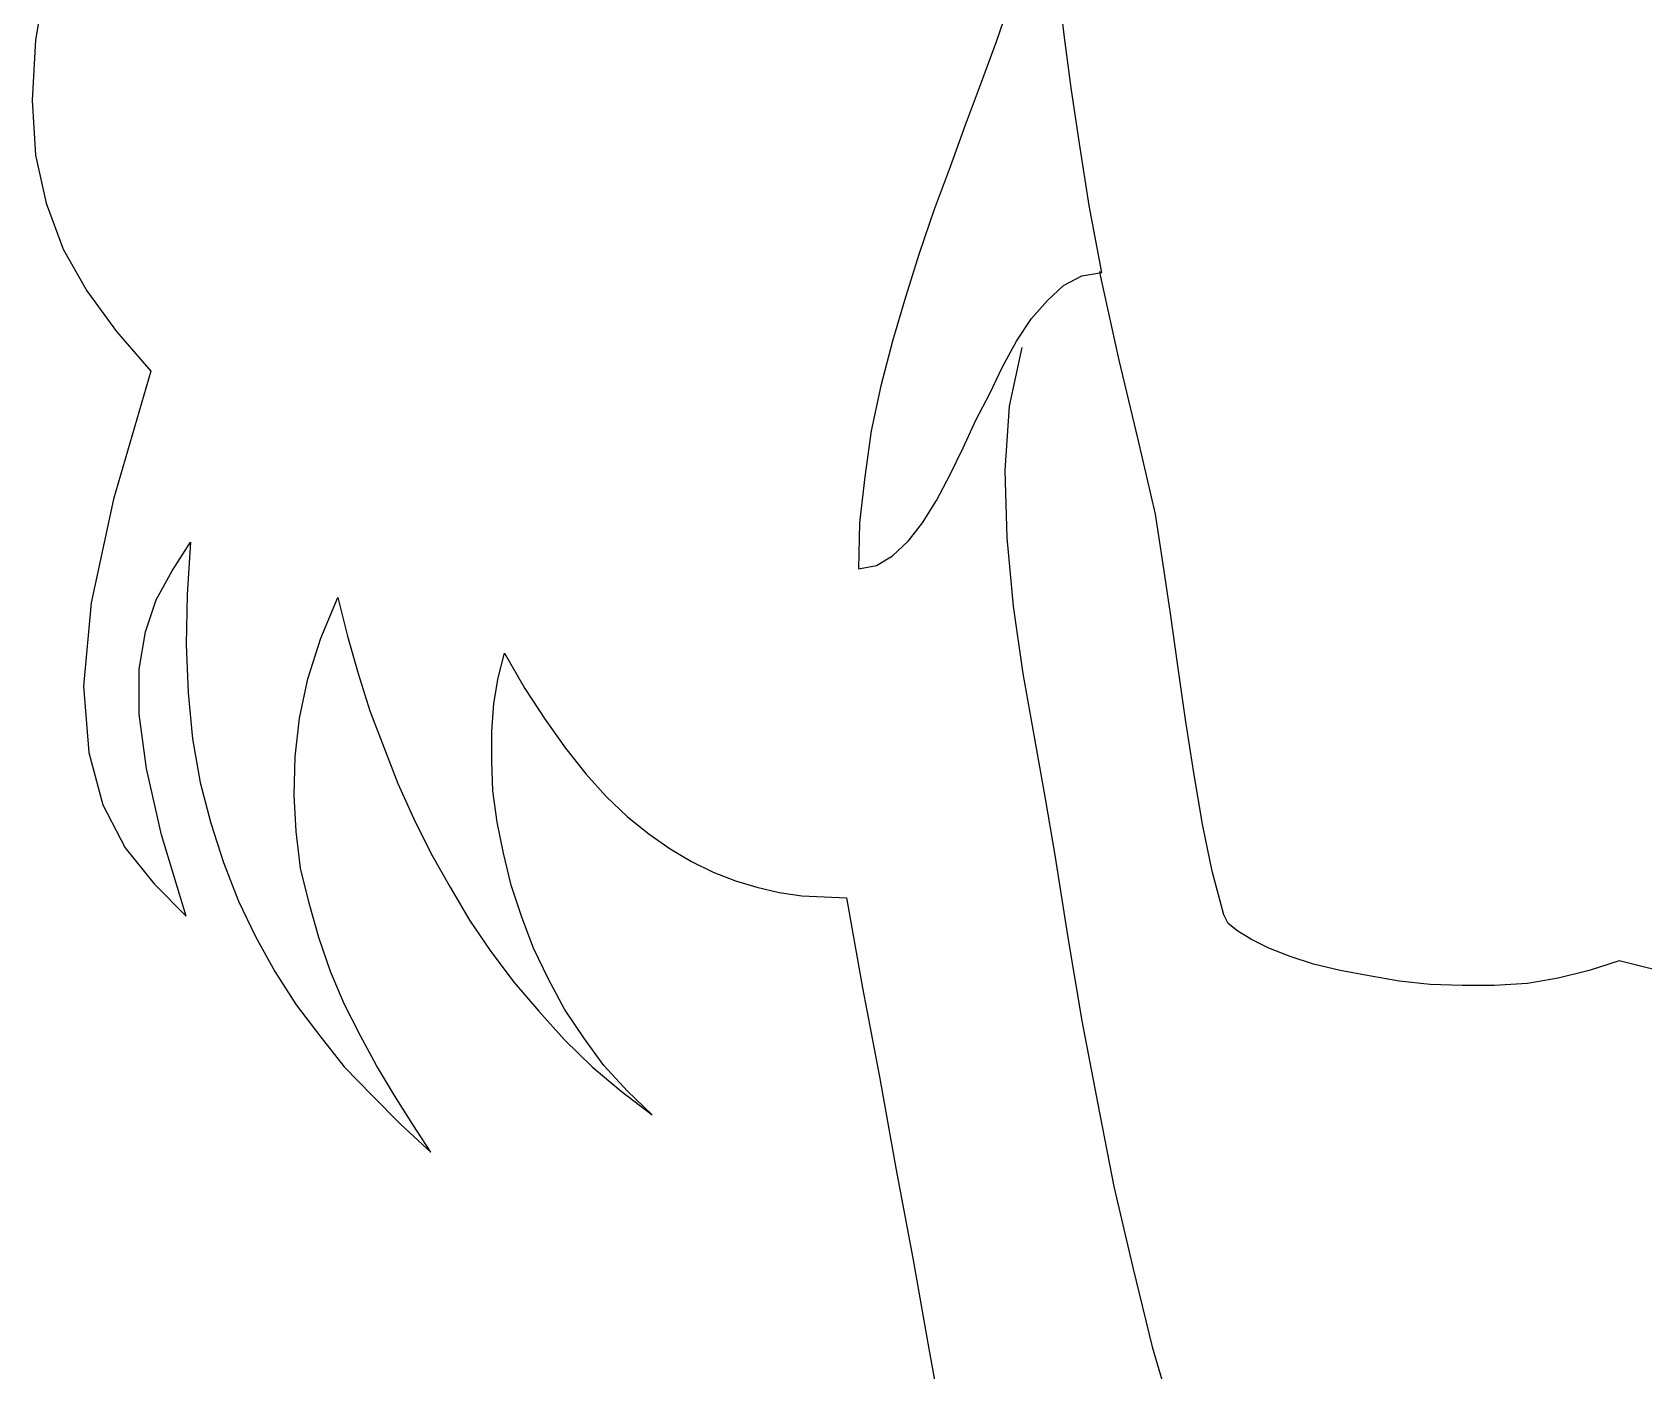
# Model space of a CAD drawing. Extents: x 16850 to 17807, y 235 to 1624.
# Drawn here: x 16868.3 to 17142.4, y 1098.7 to 1326.4 of the extents above; entities that cross this region are included whole.
import ezdxf

# ---------------------------------------------------------------- set-up
doc = ezdxf.new("R2010")
doc.units = 0
doc.header["$LTSCALE"] = 1270
doc.header["$MEASUREMENT"] = 0
doc.layers.get('0').update_dxf_attribs({"linetype": 'CONTINUOUS'})

msp = doc.modelspace()

# ---------------------------------------------------------------- linework, layer by layer
at = {"linetype": 'CONTINUOUS'}
for p, q in [((16870.81, 1336.6), (16868.81, 1325.15)), ((17043.88, 1325.51), (17042.97, 1333.33)), ((17034.61, 1331.7), (17032.25, 1324.78)), ((16868.81, 1325.15), (16868.26, 1314.79)), ((17032.25, 1324.78), (17029.7, 1317.88)), ((17044.97, 1316.97), (17043.88, 1325.51)), ((17029.7, 1317.88), (17026.97, 1310.6)), ((17046.43, 1307.51), (17044.97, 1316.97)), ((16868.26, 1314.79), (16868.81, 1305.52)), ((17026.97, 1310.6), (17024.43, 1303.51)), ((16868.81, 1305.52), (16870.62, 1297.33)), ((17048.06, 1296.97), (17046.43, 1307.51)), ((17024.43, 1303.51), (17021.7, 1296.24)), ((16870.62, 1297.33), (16873.54, 1289.52)), ((17050.24, 1285.52), (17048.06, 1296.97)), ((17021.7, 1296.24), (17019.15, 1288.79)), ((16873.54, 1289.52), (16877.54, 1282.43)), ((17019.15, 1288.79), (17016.79, 1281.33)), ((17040.97, 1280.79), (17043.7, 1283.34)), ((17043.7, 1283.34), (17046.79, 1284.97)), ((17046.79, 1284.97), (17050.24, 1285.52)), ((17049.88, 1285.7), (17049.88, 1285.52)), ((17050.06, 1284.79), (17049.88, 1285.7)), ((17053.15, 1270.61), (17050.06, 1284.79)), ((16877.54, 1282.43), (16882.62, 1275.52)), ((17016.79, 1281.33), (17014.61, 1273.88)), ((17038.24, 1277.7), (17040.97, 1280.79)), ((17035.7, 1273.88), (17038.24, 1277.7)), ((16882.62, 1275.52), (16888.44, 1268.79)), ((17014.61, 1273.88), (17012.61, 1266.25)), ((17033.33, 1269.52), (17035.7, 1273.88)), ((17036.61, 1272.79), (17034.43, 1262.79)), ((17031.15, 1264.97), (17033.33, 1269.52)), ((17056.42, 1257.16), (17053.15, 1270.61)), ((16888.44, 1268.79), (16882.08, 1246.98)), ((17012.61, 1266.25), (17010.98, 1258.61)), ((17028.79, 1260.43), (17031.15, 1264.97)), ((17034.43, 1262.79), (17033.7, 1251.89)), ((17010.98, 1258.61), (17009.88, 1250.79)), ((17026.61, 1255.7), (17028.79, 1260.43)), ((17024.43, 1251.16), (17026.61, 1255.7)), ((17059.33, 1244.43), (17056.42, 1257.16)), ((17009.88, 1250.79), (17008.97, 1242.98)), ((17022.06, 1246.79), (17024.43, 1251.16)), ((17033.7, 1251.89), (17034.06, 1240.43)), ((16882.08, 1246.98), (16878.26, 1229.34)), ((17019.7, 1242.98), (17022.06, 1246.79)), ((17008.97, 1242.98), (17008.79, 1235.16)), ((17017.34, 1239.89), (17019.7, 1242.98)), ((17060.61, 1236.25), (17059.33, 1244.43)), ((16892.08, 1234.79), (16895.17, 1239.7)), ((16895.17, 1239.7), (16894.62, 1230.79)), ((17014.61, 1237.34), (17017.34, 1239.89)), ((17034.06, 1240.43), (17035.15, 1228.8)), ((17011.88, 1235.7), (17014.61, 1237.34)), ((16889.35, 1229.89), (16892.08, 1234.79)), ((17008.79, 1235.16), (17011.88, 1235.7)), ((17061.88, 1227.53), (17060.61, 1236.25)), ((16878.26, 1229.34), (16876.99, 1215.16)), ((16887.53, 1224.43), (16889.35, 1229.89)), ((16894.62, 1230.79), (16894.44, 1222.25)), ((16917.35, 1223.35), (16920.26, 1230.25)), ((16920.26, 1230.25), (16921.89, 1223.7)), ((17035.15, 1228.8), (17036.79, 1217.34)), ((17063.15, 1218.62), (17061.88, 1227.53)), ((16886.44, 1218.07), (16887.53, 1224.43)), ((16915.17, 1216.44), (16917.35, 1223.35)), ((16921.89, 1223.7), (16923.71, 1217.34)), ((16894.44, 1222.25), (16894.81, 1214.07)), ((16947.53, 1216.61), (16948.62, 1220.8)), ((16948.62, 1220.8), (16952.07, 1214.8)), ((16886.44, 1210.43), (16886.44, 1218.07)), ((16923.71, 1217.34), (16925.71, 1210.98)), ((17036.79, 1217.34), (17038.78, 1206.25)), ((17064.42, 1209.52), (17063.15, 1218.62)), ((16876.99, 1215.16), (16877.9, 1203.89)), ((16913.71, 1209.71), (16915.17, 1216.44)), ((16946.8, 1212.25), (16947.53, 1216.61)), ((16952.07, 1214.8), (16955.53, 1209.52)), ((16894.81, 1214.07), (16895.53, 1206.25)), ((16946.43, 1207.53), (16946.8, 1212.25)), ((16887.72, 1201.16), (16886.44, 1210.43)), ((16912.99, 1203.16), (16913.71, 1209.71)), ((16925.71, 1210.98), (16928.08, 1204.8)), ((16955.53, 1209.52), (16958.98, 1204.62)), ((17065.88, 1200.44), (17064.42, 1209.52)), ((16895.53, 1206.25), (16896.8, 1198.8)), ((16946.43, 1202.43), (16946.43, 1207.53)), ((17038.78, 1206.25), (17040.61, 1195.71)), ((16877.9, 1203.89), (16880.26, 1194.99)), ((16928.08, 1204.8), (16930.44, 1198.62)), ((16958.98, 1204.62), (16962.43, 1200.25)), ((16890.26, 1189.89), (16887.72, 1201.16)), ((16912.8, 1196.62), (16912.99, 1203.16)), ((16946.62, 1197.35), (16946.43, 1202.43)), ((16896.8, 1198.8), (16898.62, 1191.9)), ((16930.44, 1198.62), (16933.16, 1192.62)), ((16962.43, 1200.25), (16965.89, 1196.44)), ((17067.33, 1191.71), (17065.88, 1200.44)), ((16913.17, 1190.44), (16912.8, 1196.62)), ((16947.34, 1192.07), (16946.62, 1197.35)), ((16965.89, 1196.44), (16969.52, 1192.98)), ((17040.61, 1195.71), (17042.24, 1186.44)), ((16880.26, 1194.99), (16884.08, 1187.71)), ((16933.16, 1192.62), (16936.07, 1186.8)), ((16969.52, 1192.98), (16973.16, 1190.07)), ((16894.44, 1176.08), (16890.26, 1189.89)), ((16898.62, 1191.9), (16900.8, 1185.16)), ((16913.9, 1184.25), (16913.17, 1190.44)), ((16948.44, 1186.8), (16947.34, 1192.07)), ((16973.16, 1190.07), (16976.8, 1187.53)), ((17068.97, 1183.71), (17067.33, 1191.71)), ((16884.08, 1187.71), (16888.99, 1181.53)), ((16976.8, 1187.53), (16980.43, 1185.35)), ((16900.8, 1185.16), (16903.35, 1178.62)), ((16936.07, 1186.8), (16939.34, 1180.98)), ((16949.71, 1181.35), (16948.44, 1186.8)), ((16980.43, 1185.35), (16984.07, 1183.53)), ((17042.24, 1186.44), (17044.42, 1172.44)), ((16915.35, 1178.26), (16913.9, 1184.25)), ((16984.07, 1183.53), (16987.89, 1182.07)), ((16987.89, 1182.07), (16991.52, 1180.98)), ((17070.97, 1176.26), (17068.97, 1183.71)), ((16888.99, 1181.53), (16894.44, 1176.08)), ((16939.34, 1180.98), (16942.62, 1175.35)), ((16951.53, 1175.89), (16949.71, 1181.35)), ((16991.52, 1180.98), (16995.34, 1180.08)), ((16995.34, 1180.08), (16999.16, 1179.53)), ((16999.16, 1179.53), (17002.98, 1179.35)), ((17002.98, 1179.35), (17006.79, 1179.17)), ((17006.79, 1179.17), (17009.52, 1163.89)), ((16903.35, 1178.62), (16906.26, 1172.62)), ((16916.99, 1172.44), (16915.35, 1178.26)), ((17071.7, 1174.8), (17070.97, 1176.26)), ((16942.62, 1175.35), (16946.26, 1170.07)), ((16953.52, 1170.63), (16951.53, 1175.89)), ((17073.33, 1173.53), (17071.7, 1174.8)), ((17075.7, 1172.08), (17073.33, 1173.53)), ((16906.26, 1172.62), (16909.53, 1166.63)), ((16918.98, 1166.63), (16916.99, 1172.44)), ((16956.07, 1165.35), (16953.52, 1170.63)), ((17044.42, 1172.44), (17046.79, 1158.26)), ((17078.6, 1170.63), (17075.7, 1172.08)), ((17082.23, 1169.17), (17078.6, 1170.63)), ((16946.26, 1170.07), (16950.25, 1164.8)), ((17086.24, 1167.89), (17082.23, 1169.17)), ((17090.78, 1166.8), (17086.24, 1167.89)), ((17138.22, 1168.44), (17133.13, 1166.8)), ((17146.4, 1166.44), (17138.22, 1168.44)), ((16909.53, 1166.63), (16913.17, 1160.99)), ((16921.35, 1161.17), (16918.98, 1166.63)), ((16958.8, 1160.26), (16956.07, 1165.35)), ((17095.69, 1165.9), (17090.78, 1166.8)), ((17100.78, 1164.99), (17095.69, 1165.9)), ((17127.86, 1165.53), (17122.6, 1164.62)), ((17133.13, 1166.8), (17127.86, 1165.53)), ((16950.25, 1164.8), (16954.43, 1159.89)), ((17009.52, 1163.89), (17012.43, 1148.46)), ((17106.05, 1164.44), (17100.78, 1164.99)), ((17111.5, 1164.26), (17106.05, 1164.44)), ((17116.96, 1164.26), (17111.5, 1164.26)), ((17122.6, 1164.62), (17116.96, 1164.26)), ((16913.17, 1160.99), (16917.16, 1155.73)), ((16924.08, 1155.73), (16921.35, 1161.17)), ((16954.43, 1159.89), (16958.8, 1155)), ((16962.07, 1155.36), (16958.8, 1160.26)), ((17046.79, 1158.26), (17049.52, 1144.09)), ((16917.16, 1155.73), (16921.35, 1150.45)), ((16926.8, 1150.64), (16924.08, 1155.73)), ((16958.8, 1155), (16963.53, 1150.45)), ((16965.52, 1150.64), (16962.07, 1155.36)), ((16921.35, 1150.45), (16926.07, 1145.54)), ((16929.89, 1145.54), (16926.8, 1150.64)), ((16963.53, 1150.45), (16968.43, 1146.27)), ((16969.52, 1146.27), (16965.52, 1150.64)), ((16968.43, 1146.27), (16973.71, 1142.27)), ((16973.71, 1142.27), (16969.52, 1146.27)), ((17012.43, 1148.46), (17015.15, 1133.18)), ((16926.07, 1145.54), (16930.98, 1140.64)), ((16932.98, 1140.64), (16929.89, 1145.54)), ((17049.52, 1144.09), (17052.24, 1130.09)), ((16930.98, 1140.64), (16936.07, 1135.91)), ((16936.07, 1135.91), (16932.98, 1140.64)), ((17015.15, 1133.18), (17018.07, 1117.91)), ((17052.24, 1130.09), (17055.51, 1116.28)), ((17018.07, 1117.91), (17020.79, 1102.46)), ((17055.51, 1116.28), (17058.79, 1102.82)), ((17020.79, 1102.46), (17023.52, 1087.18)), ((17058.79, 1102.82), (17062.6, 1089.73))]:
    msp.add_line(p, q, dxfattribs=at)

doc.saveas('drawing.dxf')
